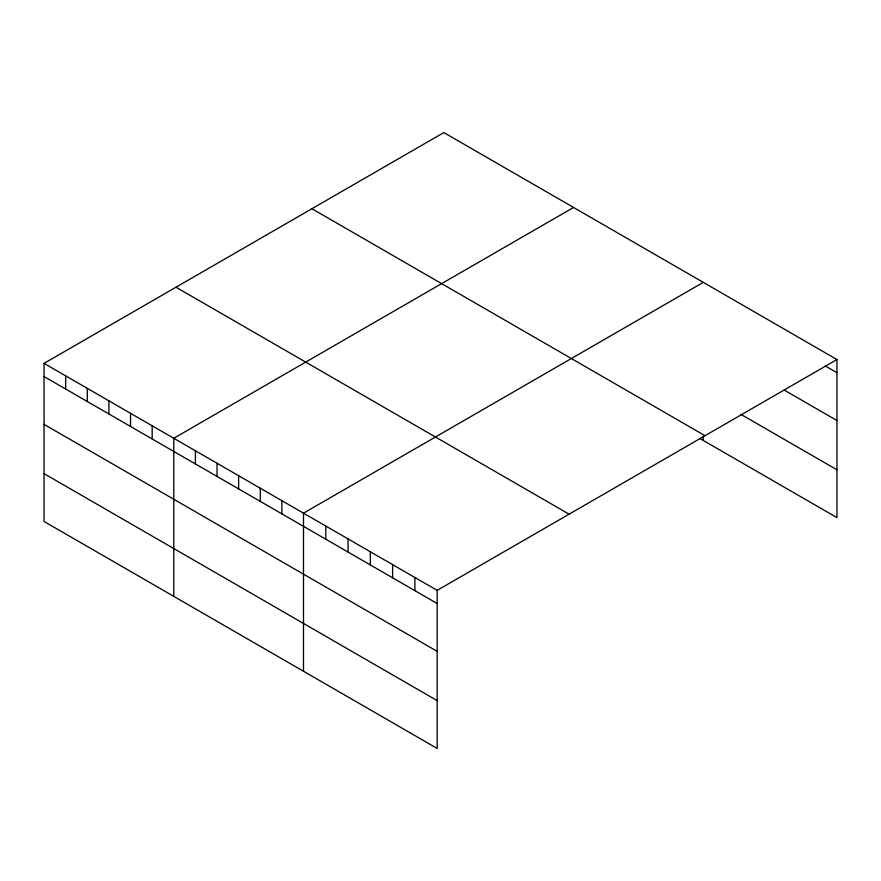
<?xml version="1.0" encoding="UTF-8"?>
<svg xmlns="http://www.w3.org/2000/svg" width="881" height="881" viewBox="0 0 881 881"><rect width="100%" height="100%" fill="white"/><g stroke="black" fill="none" stroke-linecap="round" stroke-linejoin="round"><path stroke-width="1.32" d="M836.95 359.536L437.163 590.347L437.163 748.432L44.05 521.464L44.05 363.379L443.837 132.568L836.95 359.536L836.95 517.621L699.877 438.485M573.564 207.464L173.777 438.275L173.777 596.371M703.291 282.361L303.505 513.183L303.505 671.267M825.222 365.934L836.95 372.696M784.189 390.063L836.95 420.523M740.811 414.29L836.95 469.793M311.907 208.731L705.02 435.699M175.98 287.217L569.093 514.174M44.05 363.379L437.163 590.347M44.05 376.55L437.163 603.507M44.05 424.367L437.163 651.334M44.05 473.648L437.163 700.604M703.291 436.469L703.291 440.456M414.885 577.484L414.885 590.655M392.618 564.622L392.618 577.793M370.339 551.759L370.339 564.93M348.061 538.897L348.061 552.068M325.783 526.034L325.783 539.205M281.887 500.694L281.887 513.865M260.269 488.206L260.269 501.377M238.641 475.729L238.641 488.9M217.023 463.241L217.023 476.412M195.395 450.764L195.395 463.935M152.16 425.798L152.16 438.958M130.531 413.31L130.531 426.481M108.914 400.833L108.914 413.993M87.296 388.345L87.296 401.516M65.668 375.868L65.668 389.028"/></g></svg>
